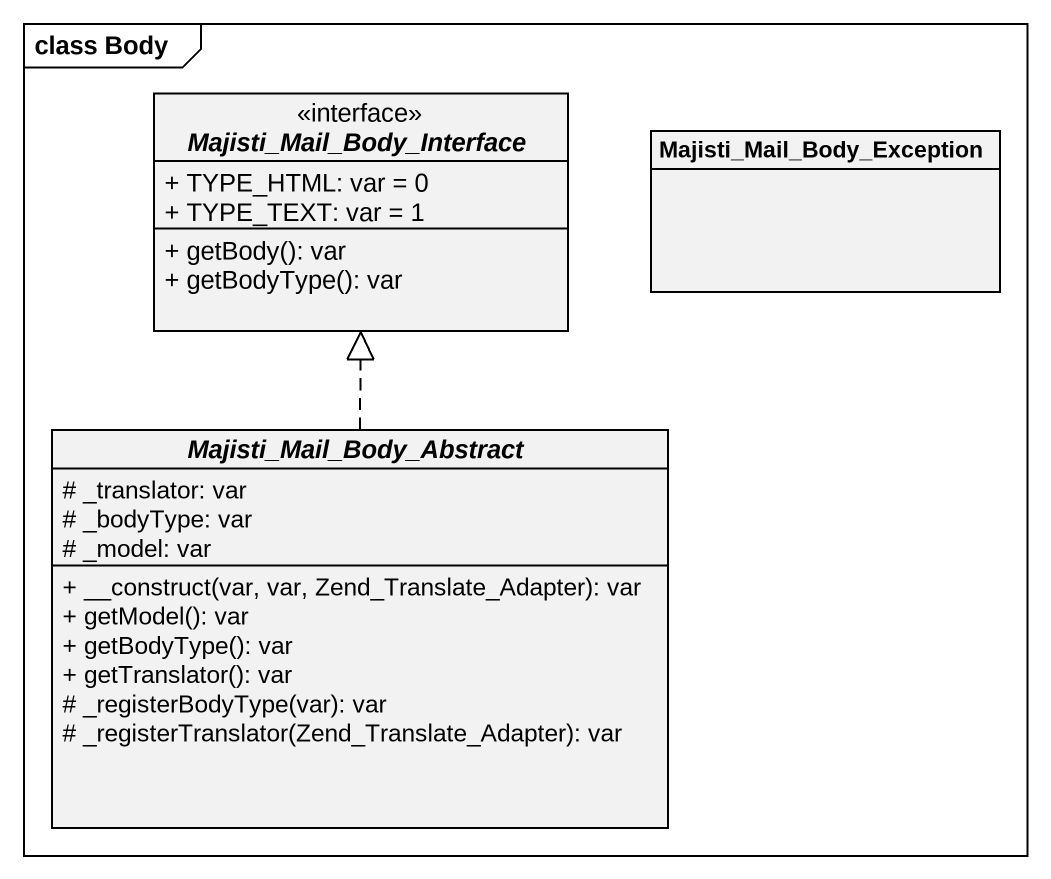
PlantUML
@startuml
mainframe class Body
hide circle
hide empty members
skinparam classAttributeIconSize 0
interface Majisti_Mail_Body_Interface <<interface>> {
  + TYPE_HTML: var = 0
  + TYPE_TEXT: var = 1
  + getBody(): var
  + getBodyType(): var
}
class Majisti_Mail_Body_Exception
abstract class Majisti_Mail_Body_Abstract {
  # _translator: var
  # _bodyType: var
  # _model: var
  + __construct(var, var, Zend_Translate_Adapter): var
  + getModel(): var
  + getBodyType(): var
  + getTranslator(): var
  # _registerBodyType(var): var
  # _registerTranslator(Zend_Translate_Adapter): var
}
Majisti_Mail_Body_Abstract .up.|> Majisti_Mail_Body_Interface
@enduml
